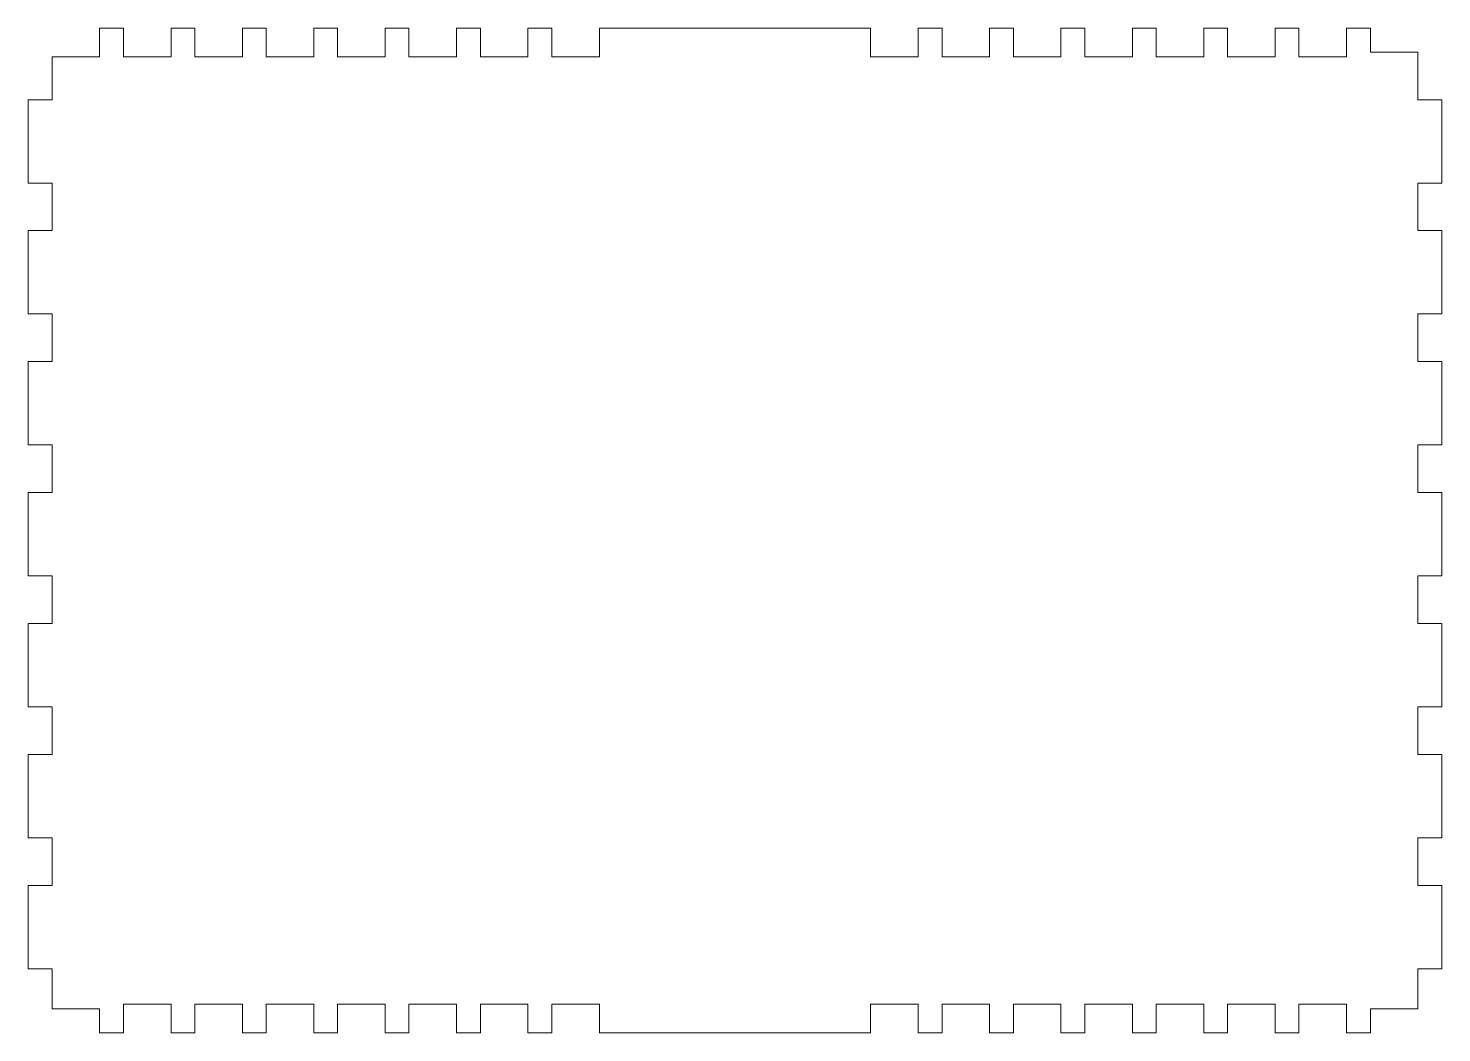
# Model space of a CAD drawing. Header units: millimetres. Extents: x -39 to 258, y -22 to 189.
import ezdxf

# ---------------------------------------------------------------- set-up
doc = ezdxf.new("R2010")
doc.units = ezdxf.units.MM

msp = doc.modelspace()

# ---------------------------------------------------------------- linework, layer by layer
at = {"color": 7, "linetype": 'Continuous', "lineweight": 15}
for p, q in [((-23.95, 182.87), (-23.95, 188.87)), ((-18.95, 188.87), (-23.95, 188.87)), ((-18.95, 182.87), (-18.95, 188.87)), ((-3.95, 188.87), (-8.95, 188.87)), ((-8.95, 182.87), (-8.95, 188.87)), ((-3.95, 182.87), (-3.95, 188.87)), ((11.05, 188.87), (6.05, 188.87)), ((6.05, 182.87), (6.05, 188.87)), ((11.05, 182.87), (11.05, 188.87)), ((26.05, 188.87), (21.05, 188.87)), ((21.05, 182.87), (21.05, 188.87)), ((26.05, 182.87), (26.05, 188.87)), ((41.05, 188.87), (36.05, 188.87)), ((36.05, 182.87), (36.05, 188.87)), ((41.05, 182.87), (41.05, 188.87)), ((56.05, 188.87), (51.05, 188.87)), ((51.05, 182.87), (51.05, 188.87)), ((56.05, 182.87), (56.05, 188.87)), ((71.05, 188.87), (66.05, 188.87)), ((66.05, 182.87), (66.05, 188.87)), ((71.05, 182.87), (71.05, 188.87)), ((138.05, 188.87), (81.05, 188.87)), ((81.05, 182.87), (81.05, 188.87)), ((138.05, 182.87), (138.05, 188.87)), ((153.05, 188.87), (148.05, 188.87)), ((148.05, 182.87), (148.05, 188.87)), ((153.05, 182.87), (153.05, 188.87)), ((168.05, 188.87), (163.05, 188.87)), ((163.05, 182.87), (163.05, 188.87)), ((168.05, 182.87), (168.05, 188.87)), ((183.05, 188.87), (178.05, 188.87)), ((178.05, 182.87), (178.05, 188.87)), ((183.05, 182.87), (183.05, 188.87)), ((198.05, 188.87), (193.05, 188.87)), ((193.05, 182.87), (193.05, 188.87)), ((198.05, 182.87), (198.05, 188.87)), ((213.05, 188.87), (208.05, 188.87)), ((208.05, 182.87), (208.05, 188.87)), ((213.05, 182.87), (213.05, 188.87)), ((228.05, 188.87), (223.05, 188.87)), ((223.05, 182.87), (223.05, 188.87)), ((228.05, 182.87), (228.05, 188.87)), ((243.05, 188.87), (238.05, 188.87)), ((238.05, 182.87), (238.05, 188.87)), ((243.05, 183.87), (243.05, 188.87)), ((-23.95, 182.87), (-33.95, 182.87)), ((-33.95, 182.87), (-33.95, 173.87)), ((-8.95, 182.87), (-18.95, 182.87)), ((6.05, 182.87), (-3.95, 182.87)), ((21.05, 182.87), (11.05, 182.87)), ((36.05, 182.87), (26.05, 182.87)), ((51.05, 182.87), (41.05, 182.87)), ((66.05, 182.87), (56.05, 182.87)), ((81.05, 182.87), (71.05, 182.87)), ((138.05, 182.87), (148.05, 182.87)), ((153.05, 182.87), (163.05, 182.87)), ((168.05, 182.87), (178.05, 182.87)), ((183.05, 182.87), (193.05, 182.87)), ((198.05, 182.87), (208.05, 182.87)), ((213.05, 182.87), (223.05, 182.87)), ((228.05, 182.87), (238.05, 182.87)), ((253.05, 183.87), (243.05, 183.87)), ((253.05, 183.87), (253.05, 173.87)), ((-33.95, 173.87), (-38.95, 173.87)), ((-38.95, 173.87), (-38.95, 156.37)), ((253.05, 173.87), (258.05, 173.87)), ((258.05, 156.37), (258.05, 173.87)), ((-38.95, 156.37), (-33.95, 156.37)), ((-33.95, 156.37), (-33.95, 146.37)), ((253.05, 156.37), (253.05, 146.37)), ((258.05, 156.37), (253.05, 156.37)), ((-33.95, 146.37), (-38.95, 146.37)), ((-38.95, 146.37), (-38.95, 128.87)), ((253.05, 146.37), (258.05, 146.37)), ((258.05, 128.87), (258.05, 146.37)), ((-38.95, 128.87), (-33.95, 128.87)), ((-33.95, 128.87), (-33.95, 118.87)), ((253.05, 128.87), (253.05, 118.87)), ((258.05, 128.87), (253.05, 128.87)), ((-33.95, 118.87), (-38.95, 118.87)), ((-38.95, 118.87), (-38.95, 101.37)), ((253.05, 118.87), (258.05, 118.87)), ((258.05, 101.37), (258.05, 118.87)), ((-38.95, 101.37), (-33.95, 101.37)), ((-33.95, 101.37), (-33.95, 91.37)), ((253.05, 101.37), (253.05, 91.37)), ((258.05, 101.37), (253.05, 101.37)), ((-33.95, 91.37), (-38.95, 91.37)), ((-38.95, 91.37), (-38.95, 73.87)), ((253.05, 91.37), (258.05, 91.37)), ((258.05, 73.87), (258.05, 91.37)), ((-38.95, 73.87), (-33.95, 73.87)), ((-33.95, 73.87), (-33.95, 63.87)), ((253.05, 73.87), (253.05, 63.87)), ((258.05, 73.87), (253.05, 73.87)), ((-33.95, 63.87), (-38.95, 63.87)), ((-38.95, 63.87), (-38.95, 46.37)), ((253.05, 63.87), (258.05, 63.87)), ((258.05, 46.37), (258.05, 63.87)), ((-38.95, 46.37), (-33.95, 46.37)), ((-33.95, 46.37), (-33.95, 36.37)), ((253.05, 46.37), (253.05, 36.37)), ((258.05, 46.37), (253.05, 46.37)), ((-33.95, 36.37), (-38.95, 36.37)), ((-38.95, 36.37), (-38.95, 18.87)), ((253.05, 36.37), (258.05, 36.37)), ((258.05, 18.87), (258.05, 36.37)), ((-38.95, 18.87), (-33.95, 18.87)), ((-33.95, 18.87), (-33.95, 8.87)), ((253.05, 18.87), (253.05, 8.87)), ((258.05, 18.87), (253.05, 18.87)), ((-33.95, 8.87), (-38.95, 8.87)), ((-38.95, 8.87), (-38.95, -8.63)), ((253.05, 8.87), (258.05, 8.87)), ((258.05, -8.63), (258.05, 8.87)), ((-38.95, -8.63), (-33.95, -8.63)), ((-33.95, -8.63), (-33.95, -17.08)), ((253.05, -8.63), (253.05, -17.08)), ((258.05, -8.63), (253.05, -8.63)), ((-33.95, -17.08), (-23.95, -17.08)), ((-23.95, -17.08), (-23.95, -22.08)), ((-18.95, -16.08), (-18.95, -22.08)), ((-8.95, -16.08), (-18.95, -16.08)), ((-8.95, -16.08), (-8.95, -22.08)), ((-3.95, -16.08), (-3.95, -22.08)), ((6.05, -16.08), (-3.95, -16.08)), ((6.05, -16.08), (6.05, -22.08)), ((11.05, -16.08), (11.05, -22.08)), ((21.05, -16.08), (11.05, -16.08)), ((21.05, -16.08), (21.05, -22.08)), ((26.05, -16.08), (26.05, -22.08)), ((36.05, -16.08), (26.05, -16.08)), ((36.05, -16.08), (36.05, -22.08)), ((41.05, -16.08), (41.05, -22.08)), ((51.05, -16.08), (41.05, -16.08)), ((51.05, -16.08), (51.05, -22.08)), ((56.05, -16.08), (56.05, -22.08)), ((66.05, -16.08), (56.05, -16.08)), ((66.05, -16.08), (66.05, -22.08)), ((71.05, -16.08), (71.05, -22.08)), ((81.05, -16.08), (71.05, -16.08)), ((81.05, -16.08), (81.05, -22.08)), ((138.05, -16.08), (138.05, -22.08)), ((138.05, -16.08), (148.05, -16.08)), ((148.05, -16.08), (148.05, -22.08)), ((153.05, -16.08), (153.05, -22.08)), ((153.05, -16.08), (163.05, -16.08)), ((163.05, -16.08), (163.05, -22.08)), ((168.05, -16.08), (168.05, -22.08)), ((168.05, -16.08), (178.05, -16.08)), ((178.05, -16.08), (178.05, -22.08)), ((183.05, -16.08), (183.05, -22.08)), ((183.05, -16.08), (193.05, -16.08)), ((193.05, -16.08), (193.05, -22.08)), ((198.05, -16.08), (198.05, -22.08)), ((198.05, -16.08), (208.05, -16.08)), ((208.05, -16.08), (208.05, -22.08)), ((213.05, -16.08), (213.05, -22.08)), ((213.05, -16.08), (223.05, -16.08)), ((223.05, -16.08), (223.05, -22.08)), ((228.05, -16.08), (228.05, -22.08)), ((228.05, -16.08), (238.05, -16.08)), ((238.05, -16.08), (238.05, -22.08)), ((243.05, -17.08), (243.05, -22.08)), ((253.05, -17.08), (243.05, -17.08)), ((-23.95, -22.08), (-18.95, -22.08)), ((-8.95, -22.08), (-3.95, -22.08)), ((6.05, -22.08), (11.05, -22.08)), ((21.05, -22.08), (26.05, -22.08)), ((36.05, -22.08), (41.05, -22.08)), ((51.05, -22.08), (56.05, -22.08)), ((66.05, -22.08), (71.05, -22.08)), ((81.05, -22.08), (138.05, -22.08)), ((148.05, -22.08), (153.05, -22.08)), ((163.05, -22.08), (168.05, -22.08)), ((178.05, -22.08), (183.05, -22.08)), ((193.05, -22.08), (198.05, -22.08)), ((208.05, -22.08), (213.05, -22.08)), ((223.05, -22.08), (228.05, -22.08)), ((238.05, -22.08), (243.05, -22.08))]:
    msp.add_line(p, q, dxfattribs=at)

doc.saveas('drawing.dxf')
